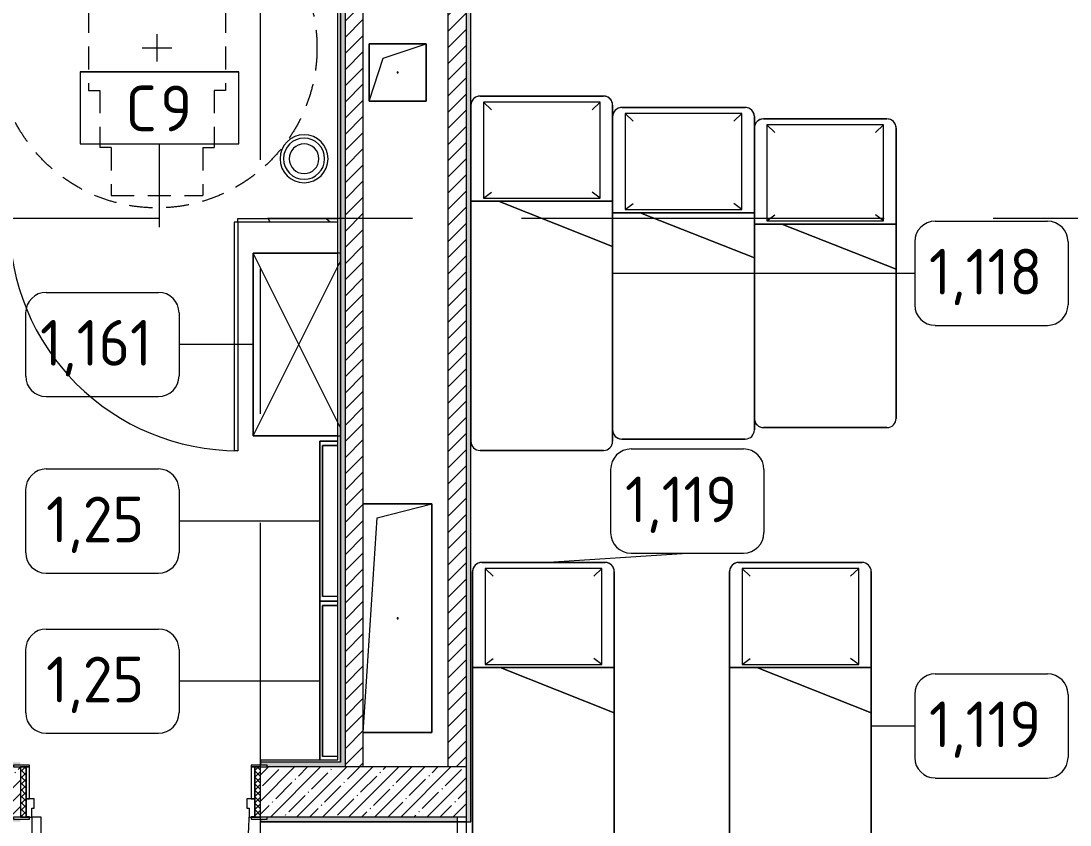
# Model space of a CAD drawing. Header units: millimetres. Extents: x 81566 to 292854, y -8553 to 29000.
# Drawn here: x 99662 to 104252, y 5146 to 8663 of the extents above; entities that cross this region are included whole.
import ezdxf

# ---------------------------------------------------------------- set-up
doc = ezdxf.new("R2010")
doc.units = ezdxf.units.MM
doc.linetypes.add('200_ШТРИХ__ш1_п0_6_', pattern=[160, 100, -60])
doc.linetypes.add('Осевая', pattern=[3175, 635, -476.25, 1587.5, -476.25])
for name, color, linetype, lineweight in [('A-DOOR', 7, 'Continuous', 9), ('A-DOOR-FRAM-2', 7, 'Continuous', 9), ('A-GENM', 7, 'Continuous', 9), ('A-GENM-IDEN', 7, 'Continuous', 9), ('A-WALL', 7, 'Continuous', 9), ('I-FURN-IDEN', 7, 'Continuous', 9), ('I-WALL', 7, 'Continuous', 9), ('Оси-2', 7, 'Осевая', 9)]:
    doc.layers.add(name, color=color, linetype=linetype, lineweight=lineweight)
for name, color, linetype, lineweight, true_color in [('A-DOOR-1', 7, 'Continuous', 9, 0xc0c0c0), ('A-DOOR-FRAM-1', 7, 'Continuous', 9, 0xc0c0c0), ('A-WALL-1', 9, 'Continuous', 9, 0x808080), ('A-WALL-FNSH-1', 9, 'Continuous', 9, 0x808080), ('I-FURN-1', 9, 'Continuous', 9, 0x808080), ('I-FURN-2', 9, '200_ШТРИХ__ш1_п0_6_', 9, 0x808080), ('P-SANR-FIXT-1', 9, 'Continuous', 13, 0x808080)]:
    doc.layers.add(name, color=color, linetype=linetype, lineweight=lineweight, true_color=true_color)
doc.styles.add('GOST Common', font='GOST_Common.ttf', dxfattribs={"height": 200})
pattern_1 = [(45, (0, 0), (-35.35534, 35.35534), [])]
pattern_2 = [(0, (0, 0), (121.92, 30.48), [10.058, -81.382, 10.058, -81.382, -487.68]), (0, (0, 0), (121.92, 30.48), [-182.88, 10.058, -172.822, 10.058, -81.382, -213.36]), (0, (0, 0), (121.92, 30.48), [-457.2, 10.058, -50.902, 10.058, -142.342]), (120, (45.72, 15.24), (-87.356454, 90.345817), [10.058, -81.382, 10.058, -81.382, -487.68]), (120, (45.72, 15.24), (-87.356454, 90.345817), [-182.88, 10.058, -172.822, 10.058, -81.382, -213.36]), (120, (45.72, 15.24), (-87.356454, 90.345817), [-457.2, 10.058, -50.902, 10.058, -142.342]), (240, (60.96, 76.2), (-34.563546, -120.825817), [10.058, -81.382, 10.058, -81.382, -487.68]), (240, (60.96, 76.2), (-34.563546, -120.825817), [-182.88, 10.058, -172.822, 10.058, -81.382, -213.36]), (240, (60.96, 76.2), (-34.563546, -120.825817), [-457.2, 10.058, -50.902, 10.058, -142.342])]

# ---------------------------------------------------------------- blocks, each defined once
blk = doc.blocks.new('110_Дверь_СКБ_1Ст_Внутренняя1 - Д-7а_л__950x2100h_Туалет-32220591-План расстановки мебели и оборудования 2 этажа в осях 23-33')
at = {"layer": 'A-DOOR'}
h = blk.add_hatch(dxfattribs=at)
h.set_pattern_fill('FP_11', color=256, style=0, pattern_type=2)
h.set_pattern_definition([(135, (1776.41, 174.685), (-14.14214, -14.14214), []), (225, (1776.41, 174.685), (14.14214, -14.14214), [])])
h.paths.add_polyline_path([(537.5, 110), (512.5, 110), (512.5, -110), (537.5, -110)])
at = {"layer": 'A-DOOR-FRAM-2'}
h = blk.add_hatch(dxfattribs=at)
h.set_pattern_fill('FP_12', color=256, style=0, pattern_type=2)
h.set_pattern_definition([(45, (-346.384, 174.685), (-14.1421, 14.1421), []), (135, (-346.384, 174.685), (-14.1421, -14.1421), [])])
h.paths.add_polyline_path([(-487.5, 110), (-512.5, 110), (-512.5, -110), (-487.5, -110)])
at = {"layer": 'A-DOOR-1'}
for p, q in [((487.5, 1060), (447.5, 1060)), ((447.5, 1060), (447.5, 110)), ((487.5, 110), (487.5, 1060)), ((447.5, 110), (487.5, 110))]:
    blk.add_line(p, q, dxfattribs=at)
blk.add_arc((487.5, 110), 950, 90, 180, dxfattribs=at)
at = {"layer": 'A-DOOR-FRAM-1'}
for p, q in [((-472.5, 118), (-542.5, 118)), ((-542.5, 118), (-542.5, 110)), ((-542.5, 110), (-472.5, 110)), ((-487.5, 110), (-512.5, 110)), ((-512.5, 110), (-512.5, -110)), ((-462.5, 110), (-487.5, 110)), ((-487.5, 110), (-487.5, 30)), ((-487.5, -110), (-487.5, 110)), ((-472.5, 110), (-487.5, 110)), ((-487.5, 110), (-487.5, 109)), ((-487.5, 109), (-472.5, 109)), ((-472.5, 110), (-472.5, 118)), ((-472.5, 109), (-472.5, 110)), ((-462.5, 70), (-462.5, 110)), ((487.5, 110), (487.5, 70)), ((512.5, 110), (487.5, 110)), ((567.5, 118), (497.5, 118)), ((497.5, 118), (497.5, 110)), ((512.5, 110), (497.5, 110)), ((497.5, 110), (497.5, 109)), ((497.5, 110), (567.5, 110)), ((497.5, 109), (512.5, 109)), ((512.5, 30), (512.5, 110)), ((537.5, 110), (512.5, 110)), ((512.5, 110), (512.5, -110)), ((512.5, 109), (512.5, 110)), ((537.5, -110), (537.5, 110)), ((567.5, 110), (567.5, 118)), ((-452.5, 70), (-462.5, 70)), ((-452.5, 30), (-452.5, 70)), ((487.5, 70), (477.5, 70)), ((477.5, 70), (477.5, 30)), ((-487.5, 30), (-452.5, 30)), ((-472.5, 30), (-487.5, 30)), ((-487.5, 30), (-487.5, -110)), ((-472.5, -110), (-472.5, 30)), ((477.5, 30), (512.5, 30)), ((512.5, 30), (497.5, 30)), ((497.5, 30), (497.5, -110)), ((512.5, -110), (512.5, 30)), ((-472.5, -110), (-542.5, -110)), ((-542.5, -110), (-542.5, -118)), ((-542.5, -118), (-472.5, -118)), ((-512.5, -110), (-487.5, -110)), ((-487.5, -110), (-472.5, -110)), ((-472.5, -118), (-472.5, -110)), ((497.5, -110), (512.5, -110)), ((567.5, -110), (497.5, -110)), ((497.5, -110), (497.5, -118)), ((497.5, -118), (567.5, -118)), ((512.5, -110), (537.5, -110)), ((567.5, -118), (567.5, -110))]:
    blk.add_line(p, q, dxfattribs=at)
blk = doc.blocks.new('FRT_2D_Символ _разворот МГН_1 - D1_4_Символ доступности разворота МГН _360__-18618045-План расстановки мебели и оборудования 2 этажа в осях 23-33')
at = {"layer": 'I-FURN-1'}
for p, q in [((0, 60.4), (0, -59.6)), ((-65, 0), (65, 0))]:
    blk.add_line(p, q, dxfattribs=at)
at = {"layer": 'I-FURN-2'}
for p, q in [((-300, 325.4), (-300, -185.8)), ((-300, 325.4), (-200, 325.4)), ((-200, 195.4), (-200, 325.4)), ((200, 325.4), (300, 325.4)), ((200, 195.4), (200, 325.4)), ((300, 325.4), (300, -185.8)), ((-200, 195.4), (200, 195.4)), ((-300, -185.8), (-250, -185.8)), ((-250, -185.8), (-250, -435.8)), ((300, -185.8), (250, -185.8)), ((250, -185.8), (250, -435.8)), ((-200, -435.8), (-250, -435.8)), ((-200, -435.8), (-200, -645.8)), ((200, -435.8), (250, -435.8)), ((200, -435.8), (200, -645.8)), ((-200, -645.8), (200, -645.8))]:
    blk.add_line(p, q, dxfattribs=at)
blk.add_circle((0, 0), 700, dxfattribs=at)
blk = doc.blocks.new('GM_Отверстие прямоугольное _в плите_ - Отверстие-21605184-План расстановки мебели и оборудования 2 этажа в осях 23-33')
at = {"layer": 'A-GENM'}
for p, q in [((-125, -125), (-125, 125)), ((-125, 125), (125, 125)), ((125, 125), (-125, 125)), ((-125, 125), (-125, -125)), ((-62.5, 62.5), (125, 125)), ((125, 125), (125, -125)), ((125, -125), (125, 125)), ((-125, -125), (-62.5, 62.5)), ((125, -125), (-125, -125)), ((-125, -125), (125, -125))]:
    blk.add_line(p, q, dxfattribs=at)
for start, end in [(360, 180), (180, 360)]:
    blk.add_arc((0, 0), 2.5, start, end, dxfattribs=at)
blk = doc.blocks.new('GM_Отверстие прямоугольное _в плите_ - Отверстие-21606323-План расстановки мебели и оборудования 2 этажа в осях 23-33')
at = {"layer": 'A-GENM'}
for p, q in [((-150, 500), (150, 500)), ((150, 500), (-150, 500)), ((-90, 440), (150, 500)), ((150, 500), (150, -500)), ((150, -500), (150, 500)), ((-150, -500), (-90, 440)), ((150, -500), (-150, -500)), ((-150, -500), (150, -500))]:
    blk.add_line(p, q, dxfattribs=at)
for start, end in [(360, 180), (180, 360)]:
    blk.add_arc((0, 0), 2.5, start, end, dxfattribs=at)
blk = doc.blocks.new('Bed - Small Sizes - 1_119-25446116-План расстановки мебели и оборудования 2 этажа в осях 23-33')
at = {"layer": 'I-FURN-1'}
for p, q in [((247.3, 0), (-292.7, 0)), ((-292.7, 0), (247.3, 0)), ((247.3, 0), (-292.7, 0)), ((-292.7, 0), (247.3, 0)), ((-332.7, -40), (-332.7, -460)), ((-332.7, -460), (-332.7, -40)), ((-332.7, -40), (-332.7, -460)), ((-332.7, -460), (-332.7, -40)), ((-277.5, -26.2), (-242.7, -60)), ((232.5, -26.2), (-277.5, -26.2)), ((-277.5, -26.2), (-277.5, -446.2)), ((232.5, -26.2), (-277.5, -26.2)), ((-277.5, -26.2), (-277.5, -446.2)), ((232.5, -26.2), (197.3, -60)), ((232.5, -446.2), (232.5, -26.2)), ((232.5, -446.2), (232.5, -26.2)), ((287.3, -460), (287.3, -40)), ((287.3, -40), (287.3, -460)), ((287.3, -657.7), (287.3, -40)), ((287.3, -40), (287.3, -657.7)), ((-277.5, -446.2), (-242.7, -420)), ((-277.5, -446.2), (232.5, -446.2)), ((-277.5, -446.2), (232.5, -446.2)), ((232.5, -446.2), (197.3, -420)), ((-332.7, -460), (-212.7, -460)), ((-212.7, -460), (-332.7, -460)), ((-332.7, -460), (-332.7, -1390)), ((-332.7, -1390), (-332.7, -460)), ((-332.7, -460), (-212.7, -460)), ((-212.7, -460), (287.3, -460)), ((287.3, -460), (-212.7, -460)), ((287.3, -460), (-212.7, -460)), ((-212.7, -460), (287.3, -657.7)), ((287.3, -657.7), (-212.7, -460)), ((-212.7, -460), (287.3, -460)), ((-212.7, -460), (287.3, -657.7)), ((-212.7, -460), (287.3, -460)), ((287.3, -657.7), (287.3, -460)), ((287.3, -460), (287.3, -657.7)), ((287.3, -1390), (287.3, -657.7)), ((287.3, -657.7), (287.3, -1390)), ((-292.7, -1430), (247.3, -1430)), ((247.3, -1430), (-292.7, -1430))]:
    blk.add_line(p, q, dxfattribs=at)
for centre, start, end in [((-292.7, -40), 90, 180), ((-292.7, -40), 90, 135), ((247.3, -40), 360, 90), ((247.3, -40), 0, 90), ((-292.7, -40), 90, 180), ((-292.7, -40), 165, 180), ((-292.7, -40), 165, 180), ((-292.7, -40), 150, 165), ((-292.7, -40), 150, 165), ((-292.7, -40), 90, 150), ((-292.7, -40), 135, 150), ((247.3, -40), 0, 90), ((247.3, -40), 0, 90), ((-292.7, -1390), 180, 270), ((-292.7, -1390), 180, 225), ((-292.7, -1390), 225, 270), ((247.3, -1390), 270, 0), ((247.3, -1390), 285, 0), ((247.3, -1390), 270, 285)]:
    blk.add_arc(centre, 40, start, end, dxfattribs=at)
blk = doc.blocks.new('Bed - Small Sizes - 1_118-V26-План расстановки мебели и оборудования 2 этажа в осях 23-33')
at = {"layer": 'I-FURN-1'}
for p, q in [((247.3, 0), (-292.7, 0)), ((-292.7, 0), (247.3, 0)), ((247.3, 0), (-292.7, 0)), ((-292.7, 0), (247.3, 0)), ((-332.7, -40), (-332.7, -460)), ((-332.7, -460), (-332.7, -40)), ((-332.7, -40), (-332.7, -460)), ((-332.7, -460), (-332.7, -40)), ((-277.5, -26.2), (-242.7, -60)), ((232.5, -26.2), (-277.5, -26.2)), ((-277.5, -26.2), (-277.5, -446.2)), ((232.5, -26.2), (-277.5, -26.2)), ((-277.5, -26.2), (-277.5, -446.2)), ((232.5, -26.2), (197.3, -60)), ((232.5, -446.2), (232.5, -26.2)), ((232.5, -446.2), (232.5, -26.2)), ((287.3, -460), (287.3, -40)), ((287.3, -40), (287.3, -90)), ((287.3, -90), (287.3, -40)), ((287.3, -40), (287.3, -90)), ((287.3, -90), (287.3, -460)), ((287.3, -510), (287.3, -90)), ((287.3, -90), (287.3, -510)), ((-277.5, -446.2), (-242.7, -420)), ((-277.5, -446.2), (232.5, -446.2)), ((-277.5, -446.2), (232.5, -446.2)), ((232.5, -446.2), (197.3, -420)), ((-332.7, -460), (-212.7, -460)), ((-212.7, -460), (-332.7, -460)), ((-332.7, -460), (-332.7, -1510)), ((-332.7, -1510), (-332.7, -460)), ((-332.7, -460), (-212.7, -460)), ((-212.7, -460), (287.3, -460)), ((287.3, -460), (-212.7, -460)), ((287.3, -460), (-212.7, -460)), ((-212.7, -460), (287.3, -657.7)), ((287.3, -657.7), (-212.7, -460)), ((-212.7, -460), (287.3, -460)), ((-212.7, -460), (287.3, -657.7)), ((-212.7, -460), (287.3, -460)), ((287.3, -657.7), (287.3, -460)), ((287.3, -460), (287.3, -510)), ((287.3, -510), (287.3, -657.7)), ((287.3, -657.7), (287.3, -510)), ((287.3, -510), (287.3, -657.7)), ((287.3, -1510), (287.3, -657.7)), ((287.3, -657.7), (287.3, -1460)), ((287.3, -1460), (287.3, -1510)), ((-292.7, -1550), (247.3, -1550)), ((247.3, -1550), (-292.7, -1550))]:
    blk.add_line(p, q, dxfattribs=at)
for centre, start, end in [((-292.7, -40), 90, 180), ((-292.7, -40), 90, 105), ((247.3, -40), 360, 90), ((247.3, -40), 75, 90), ((-292.7, -40), 120, 180), ((-292.7, -40), 120, 180), ((-292.7, -40), 135, 180), ((-292.7, -40), 120, 135), ((-292.7, -40), 90, 120), ((-292.7, -40), 105, 120), ((-292.7, -40), 105, 120), ((-292.7, -40), 90, 105), ((247.3, -40), 75, 90), ((247.3, -40), 15, 90), ((247.3, -40), 45, 75), ((247.3, -40), 45, 75), ((247.3, -40), 15, 45), ((247.3, -40), 15, 45), ((247.3, -40), 0, 15), ((247.3, -40), 0, 15), ((247.3, -40), 0, 15), ((-292.7, -1510), 180, 270), ((-292.7, -1510), 180, 270), ((247.3, -1510), 270, 360), ((247.3, -1510), 270, 0)]:
    blk.add_arc(centre, 40, start, end, dxfattribs=at)
blk = doc.blocks.new('Bed - Small Sizes - Single 5-V27-План расстановки мебели и оборудования 2 этажа в осях 23-33')
at = {"layer": 'I-FURN-1'}
for p, q in [((247.3, 0), (-292.7, 0)), ((-292.7, 0), (247.3, 0)), ((247.3, 0), (-292.7, 0)), ((-292.7, 0), (247.3, 0)), ((-332.7, -40), (-332.7, -410)), ((-332.7, -460), (-332.7, -40)), ((-332.7, -40), (-332.7, -460)), ((-332.7, -460), (-332.7, -40)), ((-277.5, -26.2), (-242.7, -60)), ((232.5, -26.2), (-277.5, -26.2)), ((-277.5, -26.2), (-277.5, -446.2)), ((232.5, -26.2), (-277.5, -26.2)), ((-277.5, -26.2), (-277.5, -446.2)), ((232.5, -26.2), (197.3, -60)), ((232.5, -446.2), (232.5, -26.2)), ((232.5, -446.2), (232.5, -26.2)), ((287.3, -460), (287.3, -40)), ((287.3, -40), (287.3, -90)), ((287.3, -90), (287.3, -40)), ((287.3, -40), (287.3, -90)), ((287.3, -90), (287.3, -460)), ((287.3, -510), (287.3, -90)), ((287.3, -90), (287.3, -510)), ((-332.7, -410), (-332.7, -460)), ((-277.5, -446.2), (-242.7, -420)), ((-277.5, -446.2), (232.5, -446.2)), ((-277.5, -446.2), (232.5, -446.2)), ((232.5, -446.2), (197.3, -420)), ((-332.7, -460), (-212.7, -460)), ((-212.7, -460), (-332.7, -460)), ((-332.7, -460), (-332.7, -607.7)), ((-332.7, -607.7), (-332.7, -460)), ((-332.7, -460), (-212.7, -460)), ((-212.7, -460), (287.3, -460)), ((287.3, -460), (-212.7, -460)), ((287.3, -460), (-212.7, -460)), ((-212.7, -460), (287.3, -657.7)), ((287.3, -657.7), (-212.7, -460)), ((-212.7, -460), (287.3, -460)), ((-212.7, -460), (287.3, -657.7)), ((-212.7, -460), (287.3, -460)), ((287.3, -657.7), (287.3, -460)), ((287.3, -460), (287.3, -510)), ((287.3, -510), (287.3, -657.7)), ((287.3, -657.7), (287.3, -510)), ((287.3, -510), (287.3, -657.7)), ((-332.7, -607.7), (-332.7, -1410)), ((-332.7, -1410), (-332.7, -607.7)), ((287.3, -1410), (287.3, -657.7)), ((287.3, -657.7), (287.3, -1360)), ((287.3, -1360), (287.3, -1410)), ((-292.7, -1450), (247.3, -1450)), ((247.3, -1450), (-292.7, -1450))]:
    blk.add_line(p, q, dxfattribs=at)
for centre, start, end in [((-292.7, -40), 90, 180), ((-292.7, -40), 90, 135), ((247.3, -40), 360, 90), ((247.3, -40), 0, 90), ((-292.7, -40), 90, 180), ((-292.7, -40), 135, 180), ((-292.7, -40), 150, 180), ((-292.7, -40), 135, 150), ((-292.7, -40), 120, 135), ((-292.7, -40), 90, 120), ((247.3, -40), 60, 90), ((247.3, -40), 60, 90), ((247.3, -40), 30, 60), ((247.3, -40), 0, 60), ((247.3, -40), 0, 30), ((-292.7, -1410), 180, 270), ((-292.7, -1410), 180, 255), ((247.3, -1410), 270, 0), ((247.3, -1410), 270, 0), ((-292.7, -1410), 255, 270)]:
    blk.add_arc(centre, 40, start, end, dxfattribs=at)
blk = doc.blocks.new('Bed - Small Sizes - Single 6-V28-План расстановки мебели и оборудования 2 этажа в осях 23-33')
at = {"layer": 'I-FURN-1'}
for p, q in [((247.3, 0), (-292.7, 0)), ((-292.7, 0), (247.3, 0)), ((247.3, 0), (-292.7, 0)), ((-292.7, 0), (247.3, 0)), ((-332.7, -40), (-332.7, -410)), ((-332.7, -460), (-332.7, -40)), ((-332.7, -40), (-332.7, -460)), ((-332.7, -460), (-332.7, -40)), ((-277.5, -26.2), (-242.7, -60)), ((232.5, -26.2), (-277.5, -26.2)), ((-277.5, -26.2), (-277.5, -446.2)), ((232.5, -26.2), (-277.5, -26.2)), ((-277.5, -26.2), (-277.5, -446.2)), ((232.5, -26.2), (197.3, -60)), ((232.5, -446.2), (232.5, -26.2)), ((232.5, -446.2), (232.5, -26.2)), ((287.3, -460), (287.3, -40)), ((287.3, -40), (287.3, -460)), ((287.3, -657.7), (287.3, -40)), ((287.3, -40), (287.3, -657.7)), ((-332.7, -410), (-332.7, -460)), ((-277.5, -446.2), (-242.7, -420)), ((-277.5, -446.2), (232.5, -446.2)), ((-277.5, -446.2), (232.5, -446.2)), ((232.5, -446.2), (197.3, -420)), ((-332.7, -460), (-212.7, -460)), ((-212.7, -460), (-332.7, -460)), ((-332.7, -460), (-332.7, -607.7)), ((-332.7, -607.7), (-332.7, -460)), ((-332.7, -460), (-212.7, -460)), ((-212.7, -460), (287.3, -460)), ((287.3, -460), (-212.7, -460)), ((287.3, -460), (-212.7, -460)), ((-212.7, -460), (287.3, -657.7)), ((287.3, -657.7), (-212.7, -460)), ((-212.7, -460), (287.3, -460)), ((-212.7, -460), (287.3, -657.7)), ((-212.7, -460), (287.3, -460)), ((287.3, -657.7), (287.3, -460)), ((287.3, -460), (287.3, -657.7)), ((-332.7, -607.7), (-332.7, -1310)), ((-332.7, -1310), (-332.7, -607.7)), ((287.3, -1310), (287.3, -657.7)), ((287.3, -657.7), (287.3, -1310)), ((-292.7, -1350), (247.3, -1350)), ((247.3, -1350), (-292.7, -1350))]:
    blk.add_line(p, q, dxfattribs=at)
for centre, start, end in [((-292.7, -40), 90, 180), ((-292.7, -40), 90, 180), ((247.3, -40), 360, 90), ((247.3, -40), 0, 90), ((-292.7, -40), 90, 180), ((-292.7, -40), 105, 180), ((-292.7, -40), 90, 105), ((247.3, -40), 0, 90), ((247.3, -40), 60, 90), ((247.3, -40), 45, 60), ((247.3, -40), 30, 45), ((247.3, -40), 0, 30), ((-292.7, -1310), 180, 270), ((-292.7, -1310), 180, 210), ((-292.7, -1310), 210, 225), ((247.3, -1310), 270, 0), ((247.3, -1310), 270, 0), ((-292.7, -1310), 225, 270)]:
    blk.add_arc(centre, 40, start, end, dxfattribs=at)
blk = doc.blocks.new('Bed - Small Sizes - 1_119-V29-План расстановки мебели и оборудования 2 этажа в осях 23-33')
at = {"layer": 'I-FURN-1'}
for p, q in [((247.3, 0), (-292.7, 0)), ((-292.7, 0), (247.3, 0)), ((247.3, 0), (-292.7, 0)), ((-292.7, 0), (247.3, 0)), ((-332.7, -40), (-332.7, -460)), ((-332.7, -460), (-332.7, -40)), ((-332.7, -40), (-332.7, -460)), ((-332.7, -460), (-332.7, -40)), ((-277.5, -26.2), (-242.7, -60)), ((232.5, -26.2), (-277.5, -26.2)), ((-277.5, -26.2), (-277.5, -446.2)), ((232.5, -26.2), (-277.5, -26.2)), ((-277.5, -26.2), (-277.5, -446.2)), ((232.5, -26.2), (197.3, -60)), ((232.5, -446.2), (232.5, -26.2)), ((232.5, -446.2), (232.5, -26.2)), ((287.3, -460), (287.3, -40)), ((287.3, -40), (287.3, -460)), ((287.3, -657.7), (287.3, -40)), ((287.3, -40), (287.3, -657.7)), ((-277.5, -446.2), (-242.7, -420)), ((-277.5, -446.2), (232.5, -446.2)), ((-277.5, -446.2), (232.5, -446.2)), ((232.5, -446.2), (197.3, -420)), ((-332.7, -460), (-212.7, -460)), ((-212.7, -460), (-332.7, -460)), ((-332.7, -460), (-332.7, -1390)), ((-332.7, -1390), (-332.7, -460)), ((-332.7, -460), (-212.7, -460)), ((-212.7, -460), (287.3, -460)), ((287.3, -460), (-212.7, -460)), ((287.3, -460), (-212.7, -460)), ((-212.7, -460), (287.3, -657.7)), ((287.3, -657.7), (-212.7, -460)), ((-212.7, -460), (287.3, -460)), ((-212.7, -460), (287.3, -657.7)), ((-212.7, -460), (287.3, -460)), ((287.3, -657.7), (287.3, -460)), ((287.3, -460), (287.3, -657.7)), ((287.3, -1390), (287.3, -657.7)), ((287.3, -657.7), (287.3, -1390)), ((-292.7, -1430), (247.3, -1430)), ((247.3, -1430), (-292.7, -1430))]:
    blk.add_line(p, q, dxfattribs=at)
for centre, start, end in [((-292.7, -40), 90, 180), ((-292.7, -40), 90, 180), ((247.3, -40), 360, 90), ((247.3, -40), 75, 90), ((-292.7, -40), 165, 180), ((-292.7, -40), 165, 180), ((-292.7, -40), 150, 165), ((-292.7, -40), 150, 165), ((-292.7, -40), 135, 150), ((-292.7, -40), 135, 150), ((-292.7, -40), 90, 135), ((-292.7, -40), 120, 135), ((-292.7, -40), 105, 120), ((-292.7, -40), 90, 105), ((247.3, -40), 75, 90), ((247.3, -40), 75, 90), ((247.3, -40), 0, 75), ((247.3, -40), 0, 75), ((247.3, -40), 60, 75), ((247.3, -40), 45, 60), ((247.3, -40), 0, 45), ((-292.7, -1390), 180, 270), ((-292.7, -1390), 180, 210), ((-292.7, -1390), 210, 240), ((247.3, -1390), 270, 0), ((247.3, -1390), 300, 315), ((247.3, -1390), 315, 330), ((247.3, -1390), 330, 345), ((247.3, -1390), 345, 0), ((-292.7, -1390), 240, 270), ((247.3, -1390), 270, 285), ((247.3, -1390), 285, 300)]:
    blk.add_arc(centre, 40, start, end, dxfattribs=at)
blk = doc.blocks.new('Вешалка - 1_25-V71-План расстановки мебели и оборудования 2 этажа в осях 23-33')
at = {"layer": 'I-FURN-1'}
for p, q in [((350, 55), (-350, 55)), ((-350, 55), (-350, -23.9)), ((-350, -23.9), (-350, 55)), ((-350, 55), (350, 55)), ((350, -23.9), (350, 55)), ((350, 55), (350, -23.9)), ((-330.4, -23.9), (-330.4, 44.4)), ((-330.4, -23.9), (-330.4, 44.4)), ((-330.4, 44.4), (330.2, 44.4)), ((330.2, 44.4), (-330.4, 44.4)), ((330.2, 44.4), (330.2, -23.9)), ((330.2, -23.9), (330.2, 44.4))]:
    blk.add_line(p, q, dxfattribs=at)
blk = doc.blocks.new('Вешалка - 1_25-V72-План расстановки мебели и оборудования 2 этажа в осях 23-33')
at = {"layer": 'I-FURN-1'}
for p, q in [((350, 55), (-344.2, 55)), ((-344.2, 55), (350, 55)), ((350, -23.9), (350, 55)), ((350, 55), (350, -23.9)), ((-330.4, -23.9), (-330.4, 44.4)), ((-330.4, -23.9), (-330.4, 44.4)), ((-330.4, 44.4), (330.2, 44.4)), ((330.2, 44.4), (-330.4, 44.4)), ((330.2, 44.4), (330.2, -23.9)), ((330.2, -23.9), (330.2, 44.4))]:
    blk.add_line(p, q, dxfattribs=at)
blk = doc.blocks.new('Шкаф параметрический - 1_161-25595840-План расстановки мебели и оборудования 2 этажа в осях 23-33')
at = {"layer": 'I-FURN-1'}
for p, q in [((0, 400), (764.7, 17.6)), ((800, 400), (0, 400)), ((0, 400), (0, 17.6)), ((0, 28.6), (0, 400)), ((0, 400), (800, 400)), ((35.3, 17.6), (800, 400)), ((800, 17.6), (800, 400)), ((800, 400), (800, 28.6))]:
    blk.add_line(p, q, dxfattribs=at)
blk = doc.blocks.new('131_Сантехническая перегородка_Дверь МГН 2 - СД-1-30897608-План расстановки мебели и оборудования 2 этажа в осях 23-33')
at = {"layer": 'A-DOOR'}
h = blk.add_hatch(dxfattribs=at)
h.set_pattern_fill('FP_62', color=256, style=0, pattern_type=2)
h.set_pattern_definition([(288.435, (100513.21, 7791), (416.50086, -832.99954), [158.05, -1159.038]), (319.399, (100563.19, 7641.06), (2499.010644, -2082.486787), [76.799, -3763.143]), (316.848, (100205, 7591.08), (6247.5402574, -5830.957739), [182.691, -8951.868]), (289.983, (100338.28, 7466.13), (1249.49393, -3332.002656), [97.5, -4777.508]), (270, (100371.6, 7791), (416.5, -416.5), [83.3, -333.2]), (298.443, (100371.6, 7707.7), (-2915.5071394, 5414.4962996), [227.365, -11140.87]), (264.289, (100479.89, 7507.78), (416.5263, 3748.496867), [83.716, -4102.058]), (309.806, (100471.56, 7424.48), (-1666.01521, 2082.48651), [65.059, -3187.91])])
h.paths.add_polyline_path([(-111.1, 8), (-427.5, 8), (-427.5, -8), (10, -8), (10, 8)])
at = {"layer": 'A-DOOR-1'}
for p, q in [((10, 1008), (26, 1008)), ((10, 8), (10, 1008)), ((26, 8), (26, 1008)), ((10, 8), (26, 8))]:
    blk.add_line(p, q, dxfattribs=at)
blk.add_arc((10, 8), 1000, 360, 90, dxfattribs=at)
at = {"layer": 'A-GENM'}
for p, q in [((-427.5, 8), (10, 8)), ((10, 8), (10, -8)), ((1010, 8), (1110, 8)), ((1010, 8), (1010, -8)), ((1110, 8), (1110, -8)), ((10, -8), (-427.5, -8)), ((1110, -8), (1010, -8))]:
    blk.add_line(p, q, dxfattribs=at)
blk = doc.blocks.new('мусорная корзина - Round_ Metal-30590745-План расстановки мебели и оборудования 2 этажа в осях 23-33')
at = {"layer": 'P-SANR-FIXT-1'}
for radius, start, end in [(105, 0, 180), (90, 360, 180), (65, 0, 180), (105, 180, 360), (90, 180, 360), (65, 180, 360)]:
    blk.add_arc((0, 0), radius, start, end, dxfattribs=at)
blk = doc.blocks.new('Марка_Мебель - В прямоуг_Balcon_Марка-25523697-План расстановки мебели и оборудования 2 этажа в осях 23-33')
at = {"layer": 'I-FURN-IDEN'}
for p, q in [((-2.455, 2.278), (2.455, 2.278)), ((-3.355, 1.378), (-3.355, -1.384)), ((3.355, 1.378), (3.355, -1.378)), ((-2.461, -2.278), (2.455, -2.278))]:
    blk.add_line(p, q, dxfattribs=at)
for centre, radius, start, end in [((-2.455, 1.378), 0.9, 90, 180), ((2.455, 1.378), 0.9, 0, 90), ((-2.461, -1.384), 0.893, 180, 270), ((2.455, -1.378), 0.9, 270, 0)]:
    blk.add_arc(centre, radius, start, end, dxfattribs=at)
blk = doc.blocks.new('Mark Reiling - Mark Reiling-26174330-План расстановки мебели и оборудования 2 этажа в осях 23-33')
at = {"layer": 'A-GENM-IDEN'}
for p, q in [((-3.47, 1.49), (-3.47, -1.663)), ((-3.47, 1.49), (3.47, 1.49)), ((3.47, 1.49), (-3.47, 1.49)), ((-3.47, 1.49), (-3.47, -1.663)), ((3.47, -1.663), (3.47, 1.49)), ((3.47, -1.663), (3.47, 1.49)), ((-3.47, -1.663), (3.47, -1.663)), ((-3.47, -1.663), (3.47, -1.663))]:
    blk.add_line(p, q, dxfattribs=at)

msp = doc.modelspace()

# ---------------------------------------------------------------- hatches: boundary and pattern name
at = {"layer": 'I-WALL'}
h = msp.add_hatch(dxfattribs=at)
h.set_pattern_fill('FP_5', color=256, style=0, pattern_type=2)
h.set_pattern_definition(pattern_1)
h.paths.add_polyline_path([(101080, 5400), (101160, 5400), (101160, 10380), (101080, 10380), (101080, 6133.7)])
h = msp.add_hatch(dxfattribs=at)
h.set_pattern_fill('FP_5', color=256, style=0, pattern_type=2)
h.set_pattern_definition(pattern_1)
h.paths.add_polyline_path([(101530, 5400), (101610, 5400), (101610, 10380), (101530, 10380), (101530, 6133.7)])
h = msp.add_hatch(dxfattribs=at)
h.set_pattern_fill('FP_41', color=256, style=0, pattern_type=2)
h.set_pattern_definition(pattern_2)
h.paths.add_polyline_path([(101630, 5159), (101630, 10380), (101610, 10380), (101610, 5159)])
h = msp.add_hatch(dxfattribs=at)
h.set_pattern_fill('FP_41', color=256, style=0, pattern_type=2)
h.set_pattern_definition(pattern_2)
h.paths.add_polyline_path([(101080, 5400), (101080, 10000), (101060, 10000), (101060, 5400)])
h = msp.add_hatch(dxfattribs=at)
h.set_pattern_fill('FP_41', color=256, style=0, pattern_type=2)
h.set_pattern_definition(pattern_2)
h.paths.add_polyline_path([(100740, 5400), (101060, 5400), (101060, 5420), (100710, 5420), (100710, 5408), (100740, 5408), (100740, 5401.7)])
h.paths.add_polyline_path([(99630, 5400), (99630, 5408), (99660, 5408), (99660, 5420), (97940, 5420), (97940, 5400), (98792.7, 5400)])
h = msp.add_hatch(dxfattribs=at)
h.set_pattern_fill('FP_2', color=256, style=0, pattern_type=2)
h.set_pattern_definition([(45, (0, 0), (-57.024626, 57.024626), []), (45, (57.025, 0), (-57.024626, 57.024626), [100.806, -20.161, 3.353, -16.808])])
h.paths.add_polyline_path([(101570, 5180), (101610, 5180), (101610, 5400), (100710, 5400), (100710, 5180), (101379.2, 5180)])
h.paths.add_polyline_path([(99660, 5180), (99660, 5400), (94210, 5400), (94210, 5180), (99630, 5180)])
h = msp.add_hatch(dxfattribs=at)
h.set_pattern_fill('FP_41', color=256, style=0, pattern_type=2)
h.set_pattern_definition(pattern_2)
h.paths.add_polyline_path([(100740, 5160), (101570, 5160), (101570, 5180), (100740, 5180), (100740, 5172), (100710, 5172), (100710, 5160)])
h.paths.add_polyline_path([(99660, 5160), (99660, 5172), (99630, 5172), (99630, 5180), (94190, 5180), (94190, 5160), (98792.7, 5160)])

# ---------------------------------------------------------------- linework, layer by layer
at = {"layer": 'A-GENM-IDEN'}
msp.add_line((100267.7, 7761.4), (100267.7, 8120.5), dxfattribs=at)
at = {"layer": 'A-WALL'}
for p, q in [((101080, 10000), (101080, 5400)), ((101060, 5400), (100740, 5400)), ((101610, 5400), (101530, 5400)), ((101610, 5180), (100740, 5180))]:
    msp.add_line(p, q, dxfattribs=at)
at = {"layer": 'A-WALL-1'}
for p, q in [((101610, 10600), (101610, 2970)), ((101160, 5400), (101160, 10380)), ((101530, 10380), (101530, 5400)), ((101630, 5159), (101630, 10380)), ((101060, 9980), (101060, 5420)), ((101060, 5420), (100710, 5420)), ((100710, 5420), (100710, 5408)), ((101530, 5400), (101060, 5400)), ((100710, 5172), (100710, 5160)), ((101570, 5180), (101570, 2970)), ((101610, 5159), (101630, 5159))]:
    msp.add_line(p, q, dxfattribs=at)
at = {"layer": 'A-WALL-FNSH-1'}
for p, q in [((101631, 5159), (101631, 10379)), ((101059, 9979), (101059, 5421)), ((101059, 5421), (100710, 5421)), ((101610, 5160), (100710, 5160)), ((100710, 5160), (100710, 5159)), ((100710, 5159), (101610, 5159)), ((101630, 5159), (101631, 5159))]:
    msp.add_line(p, q, dxfattribs=at)
at = {"layer": 'I-FURN-IDEN'}
for p, q in [((102250.9, 7559.1), (103572.1, 7559.1)), ((100677.6, 7247.7), (100353.7, 7247.7)), ((100970.1, 6475.2), (100353.7, 6475.2)), ((101948, 6294.2), (102577.4, 6335.1)), ((100970.1, 5775.2), (100353.7, 5775.2)), ((103382, 5579.2), (103572.1, 5579.2))]:
    msp.add_line(p, q, dxfattribs=at)
at = {"layer": 'I-WALL'}
for p, q in [((101049, 5431), (101049, 9980)), ((100710, 5431), (101049, 5431)), ((100710, 5431), (100710, 5420))]:
    msp.add_line(p, q, dxfattribs=at)
at = {"layer": 'Оси-2'}
for p, q in [((100710, 593.7), (100710, 19528.3)), ((84865.6, 7800), (122760, 7800))]:
    msp.add_line(p, q, dxfattribs=at)

# ---------------------------------------------------------------- block references
at = {"layer": 'A-DOOR-1', "rotation": 180}
msp.add_blockref('110_Дверь_СКБ_1Ст_Внутренняя1 - Д-7а_л__950x2100h_Туалет-32220591-План расстановки мебели и оборудования 2 этажа в осях 23-33', (100197.5, 5290), dxfattribs=at)
at = {"layer": 'A-GENM'}
for name, p in [('GM_Отверстие прямоугольное _в плите_ - Отверстие-21605184-План расстановки мебели и оборудования 2 этажа в осях 23-33', (101310, 8437.5)), ('GM_Отверстие прямоугольное _в плите_ - Отверстие-21606323-План расстановки мебели и оборудования 2 этажа в осях 23-33', (101310, 6050))]:
    msp.add_blockref(name, p, dxfattribs=at)
at = {"layer": 'A-GENM', "rotation": 180}
msp.add_blockref('131_Сантехническая перегородка_Дверь МГН 2 - СД-1-30897608-План расстановки мебели и оборудования 2 этажа в осях 23-33', (100621.5, 7791), dxfattribs=at)
at = {"layer": 'A-GENM-IDEN', "xscale": 99.99999999999993, "yscale": 99.99999999999993, "zscale": 99.99999999999993}
msp.add_blockref('Mark Reiling - Mark Reiling-26174330-План расстановки мебели и оборудования 2 этажа в осях 23-33', (100267.7, 8291), dxfattribs=at)
at = {"layer": 'I-FURN-1'}
for name, p in [('FRT_2D_Символ _разворот МГН_1 - D1_4_Символ доступности разворота МГН _360__-18618045-План расстановки мебели и оборудования 2 этажа в осях 23-33', (100257.3, 8544.9)), ('Bed - Small Sizes - 1_118-V26-План расстановки мебели и оборудования 2 этажа в осях 23-33', (101963.5, 8334.1)), ('Bed - Small Sizes - Single 5-V27-План расстановки мебели и оборудования 2 этажа в осях 23-33', (102583.5, 8284.1)), ('Bed - Small Sizes - Single 6-V28-План расстановки мебели и оборудования 2 этажа в осях 23-33', (103203.5, 8234.1)), ('Bed - Small Sizes - 1_119-V29-План расстановки мебели и оборудования 2 этажа в осях 23-33', (101970.7, 6294.2)), ('Bed - Small Sizes - 1_119-25446116-План расстановки мебели и оборудования 2 этажа в осях 23-33', (103094.7, 6294.2))]:
    msp.add_blockref(name, p, dxfattribs=at)
for name, p, rotation in [('Шкаф параметрический - 1_161-25595840-План расстановки мебели и оборудования 2 этажа в осях 23-33', (101077.6, 6847.7), 89.9999999999999), ('Вешалка - 1_25-V71-План расстановки мебели и оборудования 2 этажа в осях 23-33', (101025.1, 6475.2), 89.99999999999984), ('Вешалка - 1_25-V72-План расстановки мебели и оборудования 2 этажа в осях 23-33', (101025.1, 5775.2), 89.99999999999984)]:
    msp.add_blockref(name, p, dxfattribs=dict(at, rotation=rotation))
at = {"layer": 'I-FURN-IDEN', "xscale": 99.99999999999993, "yscale": 99.99999999999993, "zscale": 99.99999999999993}
for p in [(103907.6, 7559.1), (100018.2, 7247.7), (102577.4, 6562.8), (100018.2, 6475.2), (100018.2, 5775.2), (103907.6, 5579.2)]:
    msp.add_blockref('Марка_Мебель - В прямоуг_Balcon_Марка-25523697-План расстановки мебели и оборудования 2 этажа в осях 23-33', p, dxfattribs=at)
at = {"layer": 'P-SANR-FIXT-1'}
msp.add_blockref('мусорная корзина - Round_ Metal-30590745-План расстановки мебели и оборудования 2 этажа в осях 23-33', (100900.8, 8060.1), dxfattribs=at)

# ---------------------------------------------------------------- texts
at = {"layer": 'A-GENM-IDEN', "char_height": 200, "width": 176.371, "attachment_point": 1, "style": 'GOST Common'}
for s, insert in [('\\fGOST Common|b0|i0|c204|p34|;С', (100125.6, 8380.1)), ('\\fGOST Common|b0|i0|c204|p34|;9', (100271.2, 8380.1))]:
    msp.add_mtext(s, dxfattribs=dict(at, insert=insert))
at = {"layer": 'I-FURN-IDEN', "char_height": 200, "attachment_point": 1, "style": 'GOST Common'}
for s, insert, width in [('1,118', (103634.6, 7666.1), 625.316), ('1,161', (99745.2, 7354.7), 625.316), ('1,119', (102304.4, 6669.9), 625.316), ('1,25', (99771.7, 6582.3), 561.181), ('1,25', (99771.7, 5882.3), 561.181), ('1,119', (103634.6, 5686.3), 625.316)]:
    msp.add_mtext(s, dxfattribs=dict(at, insert=insert, width=width))

doc.saveas('drawing.dxf')
